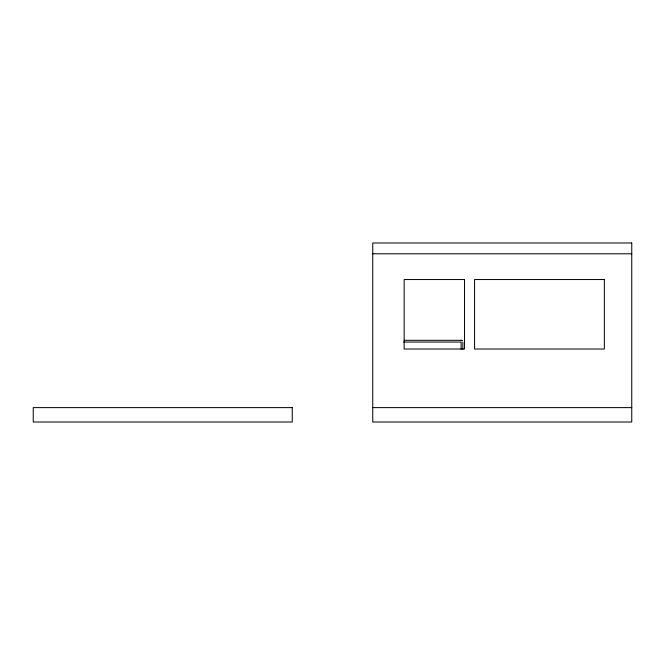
<?xml version="1.0" encoding="UTF-8"?>
<svg xmlns="http://www.w3.org/2000/svg" width="665" height="665" viewBox="0 0 665 665"><rect width="100%" height="100%" fill="white"/><g stroke="black" fill="none" stroke-linecap="round" stroke-linejoin="round"><path stroke-width="1" d="M372.749 253.789L631.75 253.789M404.27 340.314L461.136 340.314A3.084 2.178 -90 0 1 462.242 340.704A3.084 2.178 90 0 0 461.136 340.322M403.572 342.034L461.136 342.034L461.136 349.208M372.749 407.612L631.75 407.612M462.865 342.034L462.865 349.208M631.75 242.983L372.749 242.983L372.749 422.017L631.75 422.017L631.75 242.983M464.544 279.541L404.154 279.541L404.154 349.017L464.544 349.017L464.544 279.541M604.36 279.541L474.569 279.541L474.569 349.017L604.36 349.017L604.36 279.541M292.251 407.612L33.25 407.612L33.25 422.017L292.251 422.017L292.251 407.612"/></g></svg>
